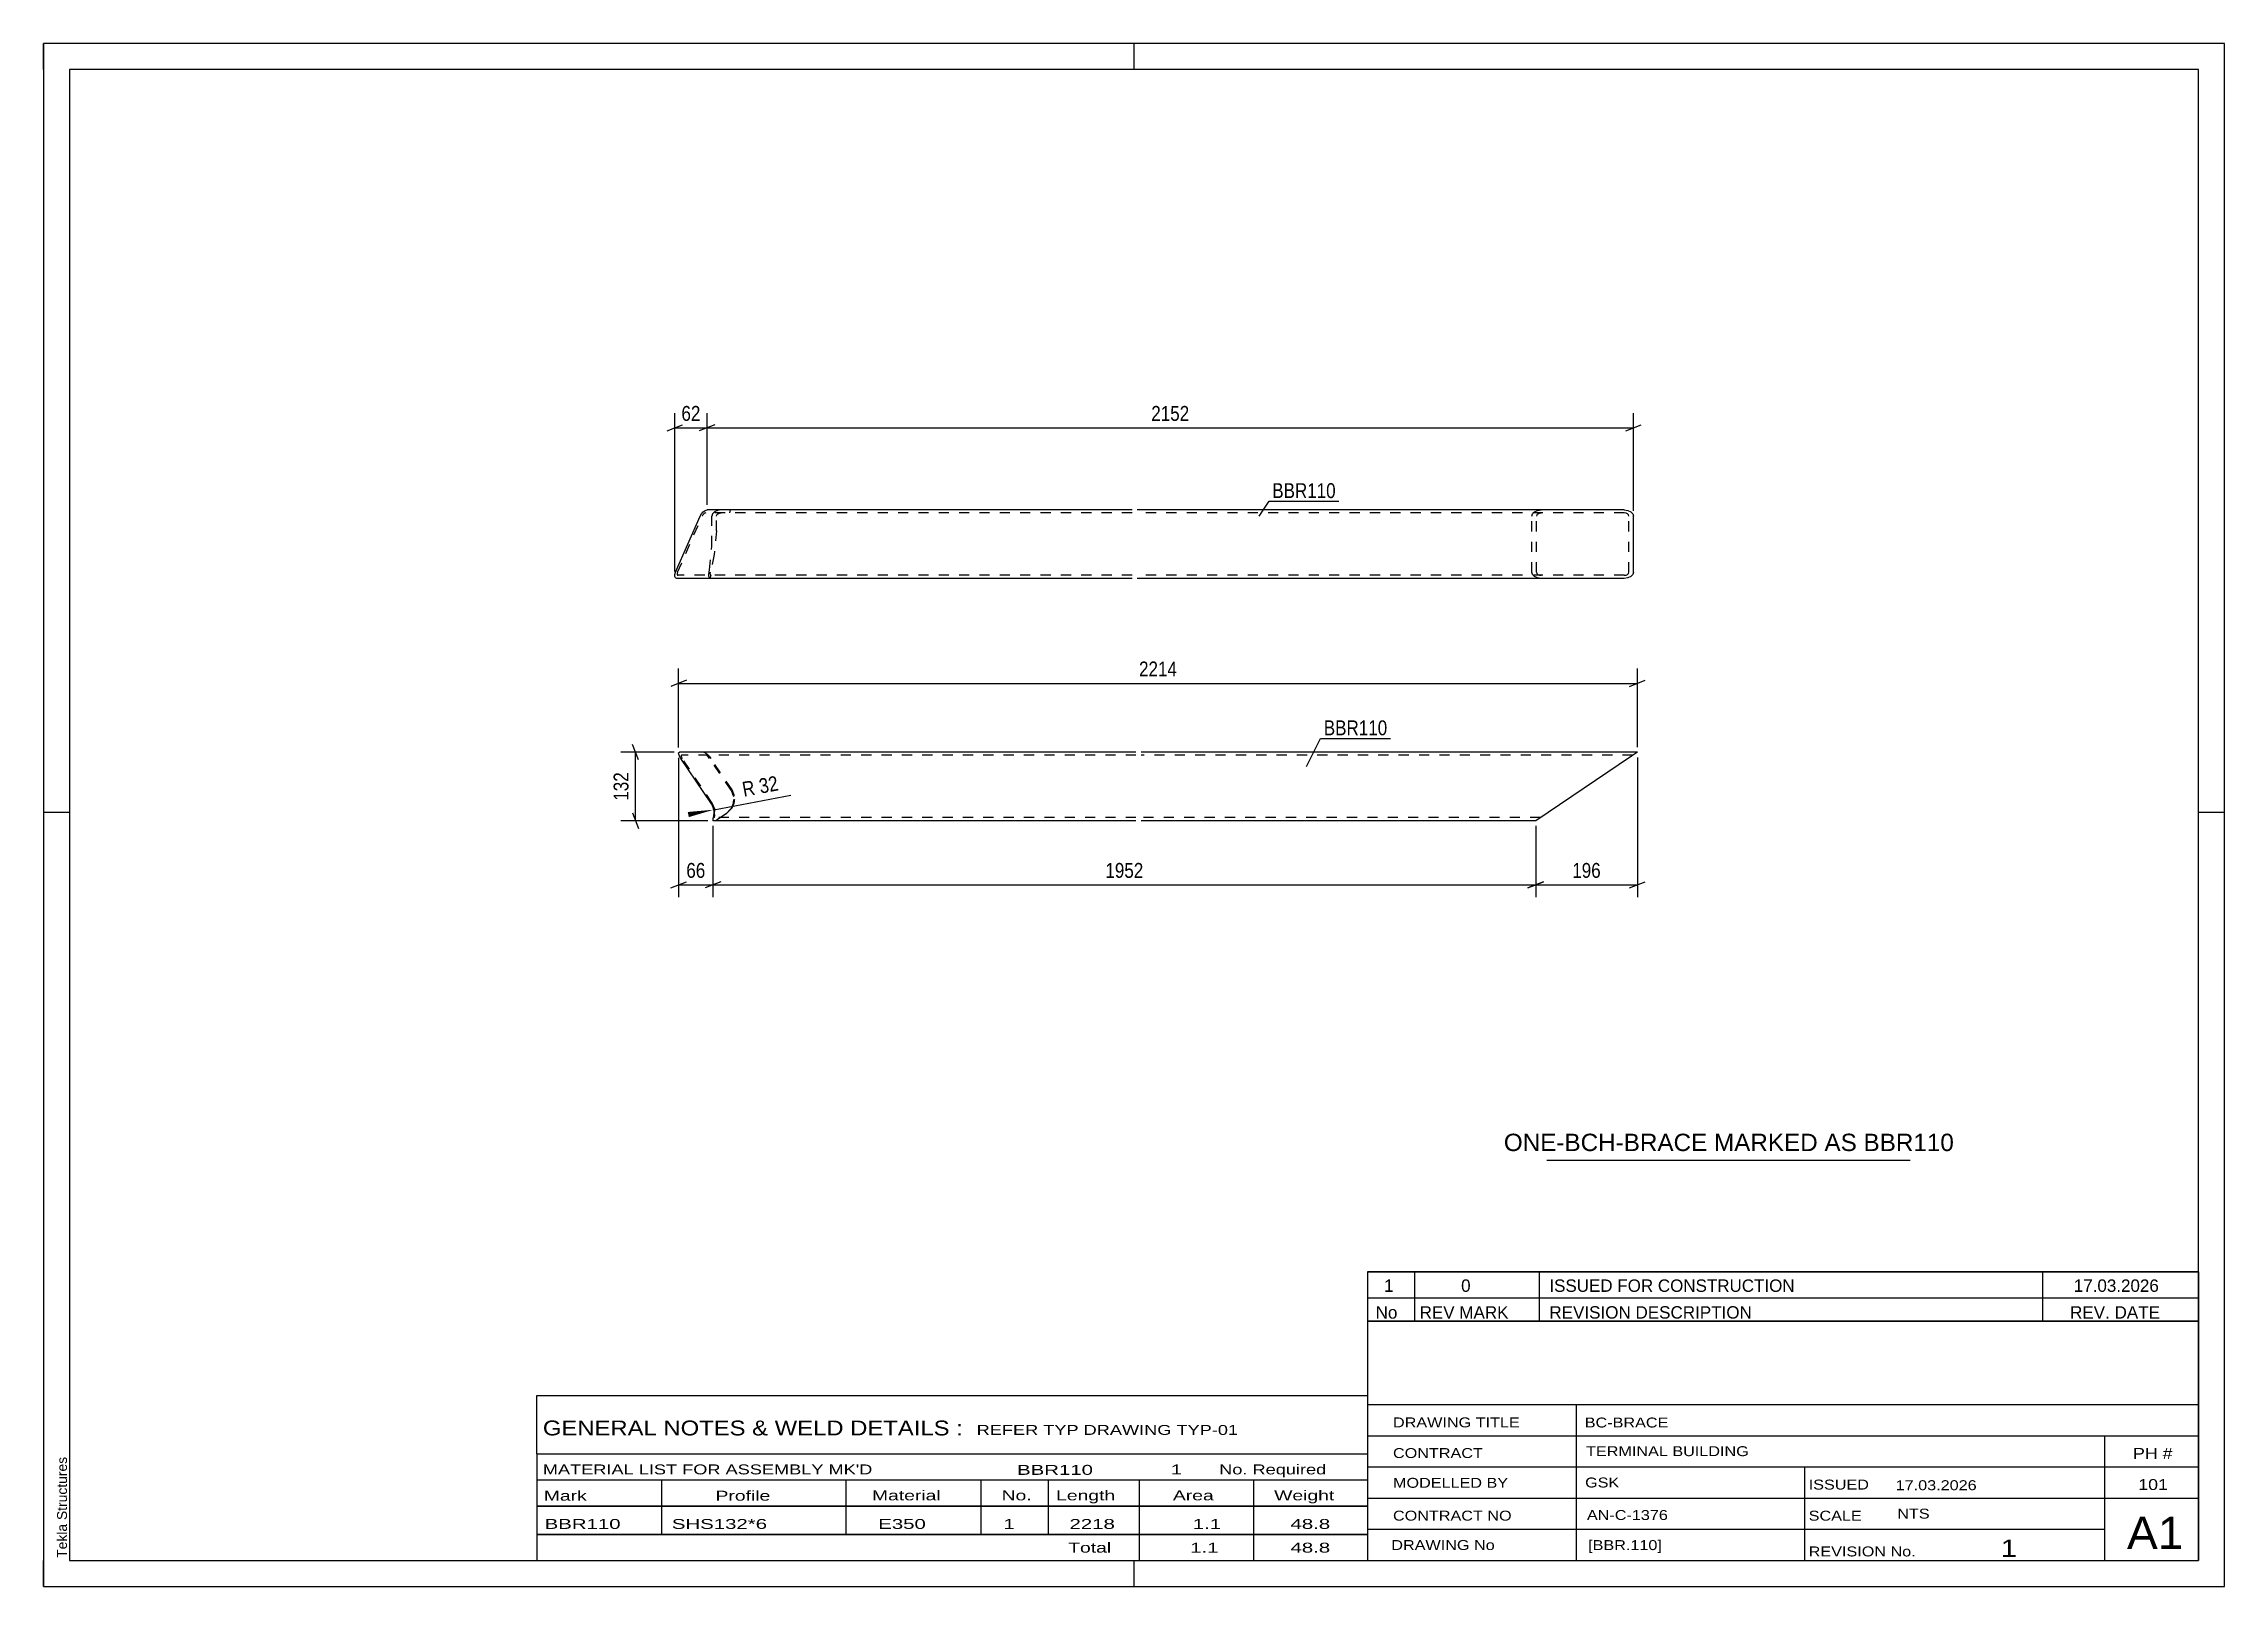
# Model space of a CAD drawing. Header units: millimetres. Extents: x 0 to 420, y 0 to 297.
import ezdxf

# ---------------------------------------------------------------- set-up
doc = ezdxf.new("R2010")
doc.units = ezdxf.units.MM
doc.linetypes.add('DXK_LINE_DOT2', pattern=[3.9198, 1.9599, -1.9599])
doc.styles.add('Arial', font='ARIAL.TTF', dxfattribs={"height": 0.2})
doc.styles.add('Arial Narrow', font='ARIALN.TTF', dxfattribs={"height": 0.2})

# ---------------------------------------------------------------- blocks, each defined once
blk = doc.blocks.new('Unknown-580637827-1162')
at = {"color": 5, "linetype": 'Continuous'}
for p, q in [((420, 297), (0, 297)), ((0, 297), (0, 0)), ((0, 292), (0, 297)), ((210, 292), (210, 297)), ((420, 0), (420, 297)), ((415, 292), (5, 292)), ((5, 292), (5, 5)), ((415, 5), (415, 292)), ((5, 149), (0, 149)), ((420, 149), (415, 149)), ((0, 0), (0, 5)), ((5, 5), (415, 5)), ((210, 0), (210, 5)), ((0, 0), (420, 0))]:
    blk.add_line(p, q, dxfattribs=at)
at = {"color": 174, "linetype": 'Continuous', "style": 'Arial'}
blk.add_text('Tekla Structures', height=1.9102, rotation=90, dxfattribs=at).set_placement((4.5, 5.5))
blk = doc.blocks.new('Part-580637827-1309 - 1303')
at = {"color": 2, "linetype": 'Continuous'}
for p, q in [((122.3, 160.5), (122.44, 160.59)), ((122.31, 160.24), (122.3, 160.5)), ((122.46, 159.85), (122.31, 160.24)), ((210.37, 160.59), (122.44, 160.59)), ((122.72, 159.39), (122.46, 159.85)), ((306.94, 160.59), (211.37, 160.59)), ((305.84, 159.85), (287.37, 147.39)), ((306.94, 160.59), (305.84, 159.85)), ((128.6, 150.68), (122.72, 159.39)), ((128.6, 150.68), (129.07, 149.52)), ((128.89, 147.74), (128.86, 147.48)), ((128.86, 147.48), (128.91, 147.39)), ((129.01, 148.13), (128.89, 147.74)), ((210.37, 147.39), (128.91, 147.39)), ((129.01, 148.13), (129.06, 148.26)), ((129.07, 149.52), (129.05, 148.59)), ((129.06, 148.26), (129.05, 148.59)), ((287.37, 147.39), (211.37, 147.39))]:
    blk.add_line(p, q, dxfattribs=at)
at = {"color": 7, "linetype": 'DXK_LINE_DOT2'}
for p, q in [((122.85, 159.99), (122.78, 159.94)), ((122.78, 159.94), (122.78, 159.81)), ((122.78, 159.81), (122.85, 159.62)), ((210.37, 159.99), (122.85, 159.99)), ((122.85, 159.62), (122.99, 159.39)), ((127.18, 160.59), (127.45, 160.5)), ((127.45, 160.5), (127.79, 160.24)), ((127.72, 159.94), (127.59, 159.99)), ((127.89, 159.81), (127.72, 159.94)), ((127.79, 160.24), (128.17, 159.85)), ((128.08, 159.62), (127.89, 159.81)), ((128.26, 159.39), (128.08, 159.62)), ((128.17, 159.85), (128.52, 159.39)), ((306.05, 159.99), (211.37, 159.99)), ((128.78, 150.8), (122.99, 159.39)), ((132.4, 153.25), (128.26, 159.39)), ((132.58, 153.37), (128.52, 159.39)), ((132.4, 153.25), (132.87, 152.09)), ((133.05, 152.21), (132.58, 153.37)), ((129.25, 149.64), (128.78, 150.8)), ((129.17, 148.17), (129.15, 148.04)), ((129.18, 147.99), (129.15, 148.04)), ((129.23, 148.36), (129.17, 148.17)), ((210.37, 147.99), (129.18, 147.99)), ((129.22, 148.59), (129.25, 149.64)), ((129.22, 148.59), (129.23, 148.36)), ((131.55, 148.81), (129.44, 147.39)), ((130.33, 147.99), (129.44, 147.39)), ((132.31, 149.62), (131.37, 148.69)), ((131.55, 148.81), (132.49, 149.74)), ((288.26, 147.99), (211.37, 147.99))]:
    blk.add_line(p, q, dxfattribs=at)
for centre in [(129.61, 151.53), (129.79, 151.65)]:
    blk.add_arc(centre, 3.31, 324.7587, 9.6803, dxfattribs=at)
blk = doc.blocks.new('Part-580637827-1271 - 1253')
at = {"color": 2, "linetype": 'Continuous'}
for p, q in [((121.7, 195.24), (126.44, 206.04)), ((126.44, 206.04), (126.7, 206.49)), ((126.7, 206.49), (127.05, 206.88)), ((127.05, 206.88), (127.43, 207.14)), ((127.43, 207.14), (127.77, 207.24)), ((209.63, 207.24), (127.77, 207.24)), ((304.42, 207.24), (210.63, 207.24)), ((304.42, 207.24), (305.1, 207.14)), ((305.1, 207.14), (305.68, 206.88)), ((305.68, 206.88), (306.06, 206.49)), ((306.06, 206.49), (306.2, 206.04)), ((306.2, 195.24), (306.2, 206.04)), ((121.56, 194.78), (121.7, 195.24)), ((121.56, 194.39), (121.56, 194.78)), ((121.71, 194.13), (121.56, 194.39)), ((121.98, 194.04), (121.71, 194.13)), ((209.63, 194.04), (121.98, 194.04)), ((304.42, 194.04), (210.63, 194.04)), ((305.1, 194.13), (304.42, 194.04)), ((305.68, 194.39), (305.1, 194.13)), ((306.06, 194.78), (305.68, 194.39)), ((306.2, 195.24), (306.06, 194.78))]:
    blk.add_line(p, q, dxfattribs=at)
at = {"color": 7, "linetype": 'DXK_LINE_DOT2'}
for p, q in [((122.1, 195.24), (126.84, 206.04)), ((126.97, 206.27), (126.84, 206.04)), ((127.15, 206.46), (126.97, 206.27)), ((127.34, 206.59), (127.15, 206.46)), ((127.51, 206.64), (127.34, 206.59)), ((209.63, 206.64), (127.51, 206.64)), ((128.83, 206.49), (128.7, 206.04)), ((128.7, 200.26), (128.7, 206.04)), ((129.22, 206.88), (128.83, 206.49)), ((129.8, 207.14), (129.22, 206.88)), ((129.59, 206.04), (129.66, 206.27)), ((129.59, 203.21), (129.59, 206.04)), ((129.66, 206.27), (129.85, 206.46)), ((130.48, 207.24), (129.8, 207.14)), ((129.85, 206.46), (129.93, 206.49)), ((129.93, 206.49), (130.14, 206.59)), ((130.14, 206.59), (130.48, 206.64)), ((132.13, 206.64), (132.31, 207.24)), ((304.42, 206.64), (210.63, 206.64)), ((286.63, 206.04), (286.76, 206.49)), ((286.63, 195.24), (286.63, 206.04)), ((286.76, 206.49), (287.15, 206.88)), ((287.15, 206.88), (287.73, 207.14)), ((287.58, 206.27), (287.52, 206.04)), ((287.52, 195.24), (287.52, 206.04)), ((287.78, 206.46), (287.58, 206.27)), ((287.73, 207.14), (288.41, 207.24)), ((287.78, 206.46), (287.85, 206.49)), ((287.85, 206.49), (288.07, 206.59)), ((288.07, 206.59), (288.41, 206.64)), ((304.76, 206.59), (304.42, 206.64)), ((305.05, 206.46), (304.76, 206.59)), ((305.24, 206.27), (305.05, 206.46)), ((305.31, 206.04), (305.24, 206.27)), ((305.31, 195.24), (305.31, 206.04)), ((129.59, 203.21), (129.15, 198.64)), ((128.26, 195.69), (128.7, 200.26)), ((129.15, 198.64), (128.43, 195.24)), ((122.1, 195.24), (122.03, 195.01)), ((122.03, 195.01), (122.03, 194.81)), ((122.03, 194.81), (122.11, 194.68)), ((122.11, 194.68), (122.24, 194.64)), ((209.63, 194.64), (122.24, 194.64)), ((128.11, 194.78), (128.17, 195.24)), ((128.14, 194.39), (128.11, 194.78)), ((128.26, 194.13), (128.14, 194.39)), ((128.17, 195.24), (128.26, 195.69)), ((128.26, 194.13), (128.31, 194.1)), ((128.31, 194.1), (128.3, 194.04)), ((128.51, 194.64), (128.32, 194.04)), ((128.4, 195.01), (128.43, 195.24)), ((128.42, 194.81), (128.4, 195.01)), ((128.49, 194.68), (128.42, 194.81)), ((128.48, 194.64), (128.49, 194.68)), ((304.42, 194.64), (210.63, 194.64)), ((286.76, 194.78), (286.63, 195.24)), ((287.15, 194.39), (286.76, 194.78)), ((287.73, 194.13), (287.15, 194.39)), ((287.52, 195.24), (287.58, 195.01)), ((287.58, 195.01), (287.78, 194.81)), ((288.41, 194.04), (287.73, 194.13)), ((287.78, 194.81), (288.07, 194.68)), ((288.07, 194.68), (288.41, 194.64)), ((304.42, 194.64), (304.76, 194.68)), ((304.76, 194.68), (305.05, 194.81)), ((305.05, 194.81), (305.24, 195.01)), ((305.24, 195.01), (305.31, 195.24))]:
    blk.add_line(p, q, dxfattribs=at)
blk = doc.blocks.new('RadiusDimension-580637827-1789 - 1303')
at = {"linetype": 'Continuous'}
blk.add_hatch(color=7, dxfattribs=at).paths.add_polyline_path([(124.06, 149.08), (129.07, 149.52), (124.25, 148.09)])
at = {"color": 7, "linetype": 'Continuous'}
blk.add_line((129.07, 149.52), (143.94, 152.33), dxfattribs=at)
blk.add_arc((125.92, 148.92), 3.21, 348.1434, 33.299, dxfattribs=at)
at = {"color": 0}
blk.add_wipeout([(142.39, 152.8), (141.61, 156.93), (133.61, 155.41), (134.39, 151.29)], dxfattribs=at)
at = {"color": 3, "style": 'Arial Narrow'}
blk.add_text('R 32', height=2.863, rotation=10.72, dxfattribs=at).set_placement((134.87, 151.99))
blk = doc.blocks.new('StraightDimension-580637827-1661 - 1303')
at = {"color": 7, "linetype": 'Continuous'}
for p, q in [((306.94, 159.59), (306.94, 132.65)), ((287.37, 146.39), (287.37, 132.65)), ((288.87, 135.65), (285.87, 134.45)), ((287.37, 135.05), (306.94, 135.05)), ((305.44, 134.45), (308.44, 135.65))]:
    blk.add_line(p, q, dxfattribs=at)
at = {"color": 0}
blk.add_wipeout([(300.5, 135.8), (300.5, 140), (293.81, 140), (293.81, 135.8)], dxfattribs=at)
at = {"color": 3, "style": 'Arial Narrow'}
blk.add_text('196', height=2.863, dxfattribs=at).set_placement((294.41, 136.4))
blk = doc.blocks.new('StraightDimension-580637827-1647 - 1303')
at = {"color": 7, "linetype": 'Continuous'}
for p, q in [((122.3, 161.5), (122.3, 176.68)), ((306.94, 161.59), (306.94, 176.68)), ((123.8, 174.43), (120.8, 173.23)), ((122.3, 173.83), (306.94, 173.83)), ((305.44, 173.23), (308.44, 174.43))]:
    blk.add_line(p, q, dxfattribs=at)
at = {"color": 0}
blk.add_wipeout([(218.88, 174.58), (218.88, 178.78), (210.37, 178.78), (210.37, 174.58)], dxfattribs=at)
at = {"color": 3, "style": 'Arial Narrow'}
blk.add_text('2214', height=2.863, dxfattribs=at).set_placement((210.97, 175.18))
blk = doc.blocks.new('StraightDimension-580637827-1662 - 1303')
at = {"color": 7, "linetype": 'Continuous'}
for p, q in [((128.91, 146.39), (128.91, 132.65)), ((287.37, 146.39), (287.37, 132.65)), ((130.41, 135.65), (127.41, 134.45)), ((128.91, 135.05), (287.37, 135.05)), ((285.87, 134.45), (288.87, 135.65))]:
    blk.add_line(p, q, dxfattribs=at)
at = {"color": 0}
blk.add_wipeout([(212.4, 135.8), (212.4, 140), (203.89, 140), (203.89, 135.8)], dxfattribs=at)
at = {"color": 3, "style": 'Arial Narrow'}
blk.add_text('1952', height=2.863, dxfattribs=at).set_placement((204.49, 136.4))
blk = doc.blocks.new('StraightDimension-580637827-1663 - 1303')
at = {"color": 7, "linetype": 'Continuous'}
for p, q in [((122.3, 159.5), (122.3, 132.65)), ((128.91, 146.39), (128.91, 132.65)), ((120.8, 134.45), (123.8, 135.65)), ((122.3, 135.05), (128.91, 135.05)), ((130.41, 135.65), (127.41, 134.45))]:
    blk.add_line(p, q, dxfattribs=at)
at = {"color": 0}
blk.add_wipeout([(128.04, 135.8), (128.04, 140), (123.18, 140), (123.18, 135.8)], dxfattribs=at)
at = {"color": 3, "style": 'Arial Narrow'}
blk.add_text('66', height=2.863, dxfattribs=at).set_placement((123.78, 136.4))
blk = doc.blocks.new('StraightDimension-580637827-1688 - 1303')
at = {"color": 7, "linetype": 'Continuous'}
for p, q in [((121.44, 160.59), (111.14, 160.59)), ((114.59, 159.09), (113.39, 162.09)), ((113.99, 147.39), (113.99, 160.59)), ((127.91, 147.39), (111.14, 147.39)), ((113.39, 148.89), (114.59, 145.89))]:
    blk.add_line(p, q, dxfattribs=at)
at = {"color": 0}
blk.add_wipeout([(113.24, 157.33), (109.04, 157.33), (109.04, 150.65), (113.24, 150.65)], dxfattribs=at)
at = {"color": 3, "style": 'Arial Narrow'}
blk.add_text('132', height=2.863, rotation=90.0002, dxfattribs=at).set_placement((112.64, 151.25))
blk = doc.blocks.new('StraightDimension-580637827-1632 - 1253')
at = {"color": 7, "linetype": 'Continuous'}
for p, q in [((129.27, 223.63), (126.27, 222.43)), ((127.77, 208.24), (127.77, 225.88)), ((127.77, 223.03), (306.2, 223.03)), ((304.7, 222.43), (307.7, 223.63)), ((306.2, 207.04), (306.2, 225.88))]:
    blk.add_line(p, q, dxfattribs=at)
at = {"color": 0}
blk.add_wipeout([(221.24, 223.78), (221.24, 227.98), (212.73, 227.98), (212.73, 223.78)], dxfattribs=at)
at = {"color": 3, "style": 'Arial Narrow'}
blk.add_text('2152', height=2.863, dxfattribs=at).set_placement((213.33, 224.38))
blk = doc.blocks.new('StraightDimension-580637827-1633 - 1253')
at = {"color": 7, "linetype": 'Continuous'}
for p, q in [((120.06, 222.43), (123.06, 223.63)), ((121.56, 195.39), (121.56, 225.88)), ((121.56, 223.03), (127.77, 223.03)), ((129.27, 223.63), (126.27, 222.43)), ((127.77, 208.24), (127.77, 225.88))]:
    blk.add_line(p, q, dxfattribs=at)
at = {"color": 0}
blk.add_wipeout([(127.1, 223.78), (127.1, 227.98), (122.24, 227.98), (122.24, 223.78)], dxfattribs=at)
at = {"color": 3, "style": 'Arial Narrow'}
blk.add_text('62', height=2.863, dxfattribs=at).set_placement((122.84, 224.38))
blk = doc.blocks.new('Unknown-580637827-1951')
at = {"color": 7, "linetype": 'Continuous'}
blk.add_line((289.5, 82.05), (359.5, 82.05), dxfattribs=at)
at = {"color": 7, "style": 'Arial'}
blk.add_text('ONE-BCH-BRACE MARKED AS BBR110', height=3.3428, dxfattribs=at).set_placement((281.23, 83.8))
blk = doc.blocks.new('Unknown-580637827-1948')
at = {"color": 7, "linetype": 'Continuous'}
for p, q in [((255, 51.05), (255, 5)), ((255, 51.05), (415, 51.05)), ((415, 51), (415, 5)), ((255, 35), (415, 35)), ((295.14, 35), (295.14, 5)), ((255, 29), (415, 29)), ((397, 5.05), (397, 29.05)), ((255, 23), (415, 23)), ((339.14, 23), (339.14, 5)), ((255, 17), (415, 17)), ((255, 11), (397, 11)), ((255, 5), (415, 5))]:
    blk.add_line(p, q, dxfattribs=at)
at = {"color": 7, "style": 'Arial Narrow'}
for s, height, width, p in [('DRAWING TITLE', 1.9089, 1.425378, (259.88, 30.61)), ('BC-BRACE', 1.909, 1.425378, (296.81, 30.59)), ('CONTRACT', 1.909, 1.425378, (259.88, 24.71)), ('TERMINAL BUILDING', 1.9089, 1.425378, (297.06, 25.07)), ('MODELLED BY', 1.9089, 1.425378, (259.88, 18.98)), ('GSK', 1.909, 1.425378, (296.88, 19.04)), ('ISSUED', 1.909, 1.425378, (339.94, 18.64)), ('17.03.2026', 1.909, 1.425378, (356.69, 18.52)), ('CONTRACT NO', 1.9089, 1.425378, (259.88, 12.66)), ('AN-C-1376', 1.909, 1.425378, (297.23, 12.78)), ('SCALE', 1.909, 1.425378, (339.94, 12.65)), ('A1', 6.204, 1.25, (401.24, 7.2)), ('DRAWING No', 1.909, 1.425378, (259.56, 7)), ('[BBR.110]', 1.909, 1.425378, (297.46, 6.99)), ('1', 3.34, 1.5, (376.91, 5.68)), ('REVISION No.', 1.9089, 1.425378, (339.94, 5.77))]:
    blk.add_text(s, height=height, dxfattribs=dict(at, width=width)).set_placement(p)
at = {"color": 7, "linetype": 'Continuous', "style": 'Arial Narrow'}
for s, height, width, p in [('PH #', 2.1, 1.42538, (402.4, 24.55)), ('101', 2.1, 1.42538, (403.41, 18.55)), ('NTS', 1.909, 1.425378, (357, 13.05))]:
    blk.add_text(s, height=height, dxfattribs=dict(at, width=width)).set_placement(p)
blk = doc.blocks.new('Unknown-580637827-1949')
at = {"color": 7, "linetype": 'Continuous'}
for p, q in [((255, 60.55), (415, 60.55)), ((415, 60.55), (255, 60.55)), ((255, 60.55), (255, 55.55)), ((264, 60.55), (264, 55.55)), ((288, 60.55), (288, 55.55)), ((385, 60.55), (385, 55.55)), ((415, 60.55), (415, 55.55)), ((255, 55.55), (415, 55.55)), ((255, 55.55), (255, 51.05)), ((255, 55.55), (415, 55.55)), ((264, 55.55), (264, 51.05)), ((288, 55.55), (288, 51.05)), ((385, 55.55), (385, 51.05)), ((415, 55.55), (415, 51.05)), ((415, 51.05), (255, 51.05))]:
    blk.add_line(p, q, dxfattribs=at)
at = {"color": 7, "linetype": 'Continuous', "style": 'Arial Narrow'}
for s, height, width, p in [('1', 2.39, 1.196471, (258.16, 56.7)), ('0', 2.39, 1.196471, (273, 56.7)), ('ISSUED FOR CONSTRUCTION', 2.3861, 1.196471, (290, 56.7)), ('17.03.2026', 2.386, 1.196471, (391, 56.7)), ('No', 2.386, 1.2, (256.54, 51.55)), ('REV MARK', 2.386, 1.2, (265, 51.55)), ('REVISION DESCRIPTION', 2.3861, 1.2, (290, 51.55)), ('REV. DATE', 2.386, 1.2, (390.28, 51.55))]:
    blk.add_text(s, height=height, dxfattribs=dict(at, width=width)).set_placement(p)
blk = doc.blocks.new('Unknown-580637827-1950')
at = {"color": 7, "linetype": 'Continuous'}
for p, q in [((95, 36.75), (255, 36.75)), ((95, 25.5), (95, 36.75)), ((255, 36.75), (255, 25.5)), ((95, 25.5), (255, 25.5)), ((95, 25.5), (95, 20.5)), ((255, 25.5), (255, 20.5)), ((95, 20.5), (255, 20.5)), ((95, 20.5), (95, 15.5)), ((119, 20.5), (119, 15.5)), ((154.5, 20.5), (154.5, 15.5)), ((180.5, 20.5), (180.5, 15.5)), ((193.5, 20.5), (193.5, 15.5)), ((211, 20.5), (211, 15.5)), ((233, 20.5), (233, 15.5)), ((255, 20.5), (255, 15.5)), ((95, 15.5), (255, 15.5)), ((95, 15.45), (95, 10.05)), ((95, 15.45), (255, 15.45)), ((119, 15.5), (119, 10)), ((154.5, 15.5), (154.5, 10)), ((180.5, 15.5), (180.5, 10)), ((193.5, 15.5), (193.5, 10)), ((211, 15.5), (211, 10)), ((233, 15.5), (233, 10)), ((255, 15.45), (255, 10.05)), ((95, 10.05), (255, 10.05)), ((95, 10), (255, 10)), ((95, 10), (95, 5)), ((211, 10), (211, 5)), ((233, 10), (233, 5)), ((255, 10), (255, 5)), ((95, 5), (255, 5))]:
    blk.add_line(p, q, dxfattribs=at)
at = {"color": 7, "style": 'Arial Narrow'}
for s, height, width, p in [('GENERAL NOTES & WELD DETAILS :', 2.8633, 1.4, (96.15, 29.06)), ('REFER TYP DRAWING TYP-01', 1.9089, 1.6, (179.7, 29.16)), ("MATERIAL LIST FOR ASSEMBLY MK'D", 1.9089, 1.6, (96.15, 21.56)), ('BBR110', 1.909, 1.794707, (187.48, 21.47)), ('1', 1.91, 1.794707, (217.08, 21.56)), ('No. Required', 1.9089, 1.6, (226.41, 21.56)), ('Mark', 1.909, 1.7, (96.34, 16.5)), ('Profile', 1.909, 1.7, (129.41, 16.5)), ('Material', 1.909, 1.7, (159.54, 16.56)), ('No.', 1.909, 1.7, (184.5, 16.56)), ('Length', 1.909, 1.7, (195, 16.56)), ('Area', 1.909, 1.7, (217.5, 16.56)), ('Weight', 1.909, 1.7, (237, 16.56))]:
    blk.add_text(s, height=height, dxfattribs=dict(at, width=width)).set_placement(p)
at = {"color": 7, "linetype": 'Continuous', "style": 'Arial Narrow'}
for s, height, width, p in [('BBR110', 1.909, 1.794707, (96.5, 11.06)), ('SHS132*6', 1.909, 1.794707, (121, 11.06)), ('E350', 1.909, 1.794707, (160.74, 11.06)), ('1', 1.91, 1.794707, (184.86, 11.06)), ('2218', 1.909, 1.794707, (197.58, 11.06)), ('1.1', 1.909, 1.794707, (221.32, 11.06)), ('48.8', 1.909, 1.794707, (240.14, 11.06)), ('Total', 1.909, 1.7, (197.33, 6.5)), ('1.1', 1.909, 1.794707, (220.83, 6.5)), ('48.8', 1.909, 1.794707, (240.14, 6.5))]:
    blk.add_text(s, height=height, dxfattribs=dict(at, width=width)).set_placement(p)
blk = doc.blocks.new('Mark-580637827-1305 - 1303')
at = {"color": 0}
blk.add_wipeout([(258.79, 163.85), (258.79, 166.85), (246.55, 166.85), (246.55, 163.85)], dxfattribs=at)
blk.add_wipeout([(258.79, 163.85), (258.79, 166.85), (246.55, 166.85), (246.55, 163.85)], dxfattribs=at)
at = {"color": 30, "linetype": 'Continuous'}
for p, q in [((243.25, 157.86), (245.95, 163.25)), ((245.95, 163.25), (259.39, 163.25))]:
    blk.add_line(p, q, dxfattribs=at)
at = {"color": 3, "style": 'Arial Narrow'}
blk.add_text('BBR110', height=2.863, dxfattribs=at).set_placement((246.55, 163.85))
blk = doc.blocks.new('Mark-580637827-1266 - 1253')
at = {"color": 0}
blk.add_wipeout([(248.86, 209.52), (248.86, 212.52), (236.62, 212.52), (236.62, 209.52)], dxfattribs=at)
blk.add_wipeout([(248.86, 209.52), (248.86, 212.52), (236.62, 212.52), (236.62, 209.52)], dxfattribs=at)
at = {"color": 30, "linetype": 'Continuous'}
for p, q in [((234.13, 206.01), (236.02, 208.92)), ((236.02, 208.92), (249.46, 208.92))]:
    blk.add_line(p, q, dxfattribs=at)
at = {"color": 3, "style": 'Arial Narrow'}
blk.add_text('BBR110', height=2.863, dxfattribs=at).set_placement((236.62, 209.52))

msp = doc.modelspace()

# ---------------------------------------------------------------- block references
for name in ['Unknown-580637827-1162', 'Part-580637827-1271 - 1253', 'Part-580637827-1309 - 1303', 'Unknown-580637827-1951', 'Unknown-580637827-1949', 'Unknown-580637827-1948', 'Unknown-580637827-1950']:
    msp.add_blockref(name, (0, 0))

# ---------------------------------------------------------------- next in the draw order: block references
for name in ['StraightDimension-580637827-1632 - 1253', 'RadiusDimension-580637827-1789 - 1303', 'StraightDimension-580637827-1661 - 1303']:
    msp.add_blockref(name, (0, 0))

# ---------------------------------------------------------------- next in the draw order: block references
for name in ['StraightDimension-580637827-1633 - 1253', 'Mark-580637827-1266 - 1253', 'StraightDimension-580637827-1647 - 1303', 'StraightDimension-580637827-1662 - 1303']:
    msp.add_blockref(name, (0, 0))

# ---------------------------------------------------------------- next in the draw order: block references
for name in ['Mark-580637827-1305 - 1303', 'StraightDimension-580637827-1663 - 1303']:
    msp.add_blockref(name, (0, 0))

# ---------------------------------------------------------------- next in the draw order: block references
msp.add_blockref('StraightDimension-580637827-1688 - 1303', (0, 0))

doc.saveas('drawing.dxf')
